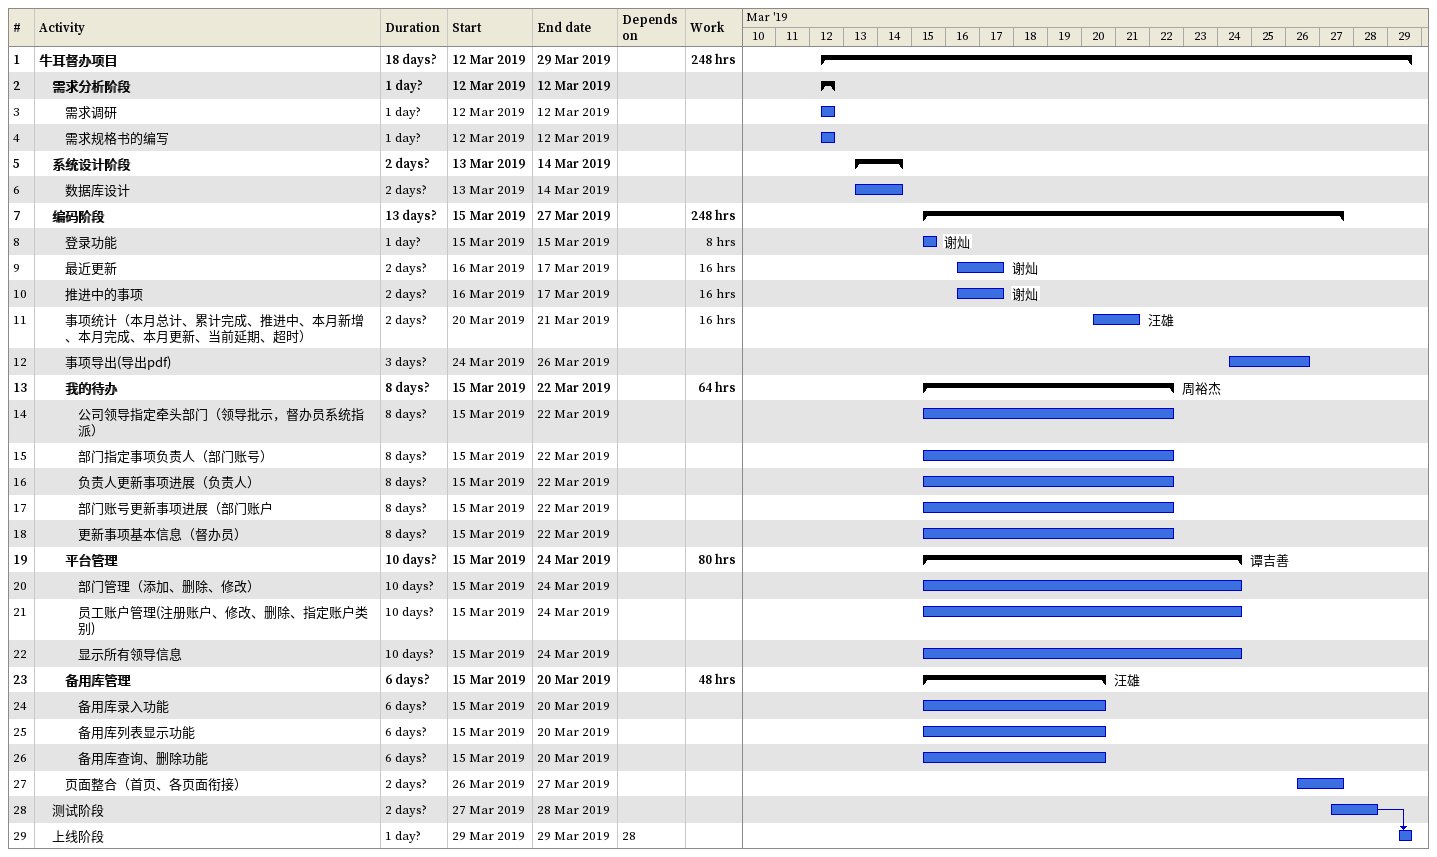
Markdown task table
| ID | Level | Task | Duration | Start | Finish | Predecessors | Resources | Work (h) |
|---|---|---|---|---|---|---|---|---|
| 1 | 1 | **牛耳督办项目** | 18d? | 2019-03-12 | 2019-03-29 |  |  | 248 |
| 2 | 2 | **需求分析阶段** | 1d? | 2019-03-12 | 2019-03-12 |  |  |  |
| 3 | 3 | 需求调研 | 1d? | 2019-03-12 | 2019-03-12 |  |  |  |
| 4 | 3 | 需求规格书的编写 | 1d? | 2019-03-12 | 2019-03-12 |  |  |  |
| 5 | 2 | **系统设计阶段** | 2d? | 2019-03-13 | 2019-03-14 |  |  |  |
| 6 | 3 | 数据库设计 | 2d? | 2019-03-13 | 2019-03-14 |  |  |  |
| 7 | 2 | **编码阶段** | 13d? | 2019-03-15 | 2019-03-27 |  |  | 248 |
| 8 | 3 | 登录功能 | 1d? | 2019-03-15 | 2019-03-15 |  | 谢灿 | 8 |
| 9 | 3 | 最近更新 | 2d? | 2019-03-16 | 2019-03-17 |  | 谢灿 | 16 |
| 10 | 3 | 推进中的事项 | 2d? | 2019-03-16 | 2019-03-17 |  | 谢灿 | 16 |
| 11 | 3 | 事项统计（本月总计、累计完成、推进中、本月新增、本月完成、本月更新、当前延期、超时） | 2d? | 2019-03-20 | 2019-03-21 |  | 汪雄 | 16 |
| 12 | 3 | 事项导出(导出pdf) | 3d? | 2019-03-24 | 2019-03-26 |  |  |  |
| 13 | 3 | **我的待办** | 8d? | 2019-03-15 | 2019-03-22 |  | 周裕杰 | 64 |
| 14 | 4 | 公司领导指定牵头部门（领导批示，督办员系统指派） | 8d? | 2019-03-15 | 2019-03-22 |  |  |  |
| 15 | 4 | 部门指定事项负责人（部门账号） | 8d? | 2019-03-15 | 2019-03-22 |  |  |  |
| 16 | 4 | 负责人更新事项进展（负责人） | 8d? | 2019-03-15 | 2019-03-22 |  |  |  |
| 17 | 4 | 部门账号更新事项进展（部门账户 | 8d? | 2019-03-15 | 2019-03-22 |  |  |  |
| 18 | 4 | 更新事项基本信息（督办员） | 8d? | 2019-03-15 | 2019-03-22 |  |  |  |
| 19 | 3 | **平台管理** | 10d? | 2019-03-15 | 2019-03-24 |  | 谭吉善 | 80 |
| 20 | 4 | 部门管理（添加、删除、修改） | 10d? | 2019-03-15 | 2019-03-24 |  |  |  |
| 21 | 4 | 员工账户管理(注册账户、修改、删除、指定账户类别) | 10d? | 2019-03-15 | 2019-03-24 |  |  |  |
| 22 | 4 | 显示所有领导信息 | 10d? | 2019-03-15 | 2019-03-24 |  |  |  |
| 23 | 3 | **备用库管理** | 6d? | 2019-03-15 | 2019-03-20 |  | 汪雄 | 48 |
| 24 | 4 | 备用库录入功能 | 6d? | 2019-03-15 | 2019-03-20 |  |  |  |
| 25 | 4 | 备用库列表显示功能 | 6d? | 2019-03-15 | 2019-03-20 |  |  |  |
| 26 | 4 | 备用库查询、删除功能 | 6d? | 2019-03-15 | 2019-03-20 |  |  |  |
| 27 | 3 | 页面整合（首页、各页面衔接） | 2d? | 2019-03-26 | 2019-03-27 |  |  |  |
| 28 | 2 | 测试阶段 | 2d? | 2019-03-27 | 2019-03-28 |  |  |  |
| 29 | 2 | 上线阶段 | 1d? | 2019-03-29 | 2019-03-29 | 28 |  |  |
